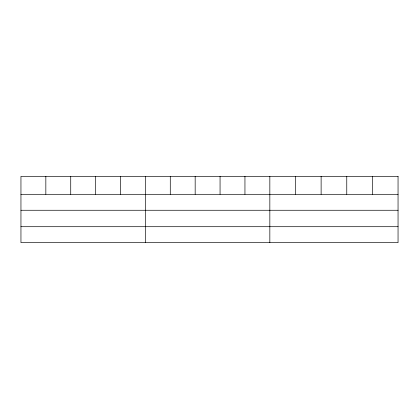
<?xml version="1.0" encoding="UTF-8"?>
<svg xmlns="http://www.w3.org/2000/svg" width="419" height="419" viewBox="0 0 419 419"><rect width="100%" height="100%" fill="white"/><g stroke="black" fill="none" stroke-linecap="round" stroke-linejoin="round"><path stroke-width="0.63" d="M20.95 194.311L398.05 194.311M20.95 210.265L398.05 210.265M20.95 226.7L398.05 226.7M372.407 176.352L372.407 194.311M346.764 176.352L346.764 194.311M321.122 176.352L321.122 194.311M295.479 176.352L295.479 194.311M269.836 176.352L269.836 242.648M244.947 176.352L244.947 194.311M220.059 176.352L220.059 194.311M195.17 176.352L195.17 194.311M170.282 176.352L170.282 194.311M145.393 176.352L145.393 242.648M120.504 176.352L120.504 194.311M95.616 176.352L95.616 194.311M70.727 176.352L70.727 194.311M45.839 176.352L45.839 194.311M398.05 176.352L20.95 176.352L20.95 242.648L398.05 242.648L398.05 176.352"/></g></svg>
